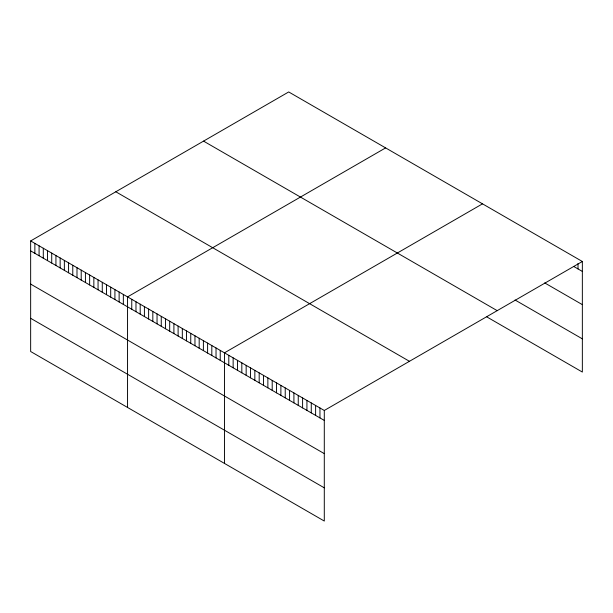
<?xml version="1.0" encoding="UTF-8"?>
<svg xmlns="http://www.w3.org/2000/svg" width="613" height="613" viewBox="0 0 613 613"><rect width="100%" height="100%" fill="white"/><g stroke="black" fill="none" stroke-linecap="round" stroke-linejoin="round"><path stroke-width="0.92" d="M30.65 240.94L324.292 410.472L324.292 521.05L30.65 351.51L30.65 240.94L288.708 91.95L582.35 261.49L582.35 372.06L486.852 316.921M385.608 147.902L127.55 296.884L127.55 407.461M482.508 203.845L224.458 352.835L224.458 463.405M324.292 410.472L582.35 261.49M573.668 266.425L582.35 271.436M544.727 282.922L582.35 304.638M515.066 300.01L582.35 338.851M203.547 141.12L497.189 310.653M115.811 191.777L409.453 361.31M30.65 250.886L324.292 420.418M30.65 284.095L324.292 453.628M30.65 318.308L324.292 487.841M578.005 263.506L578.005 268.931M319.955 407.967L319.955 417.913M315.611 405.461L315.611 415.407M311.274 402.956L311.274 412.901M306.929 400.45L306.929 410.396M302.592 397.944L302.592 407.89M298.247 395.439L298.247 405.385M293.911 392.933L293.911 402.879M289.566 390.427L289.566 400.373M285.229 387.922L285.229 397.868M280.884 385.416L280.884 395.362M276.547 382.903L276.547 392.856M272.203 380.397L272.203 390.351M267.866 377.892L267.866 387.845M263.521 375.386L263.521 385.339M259.184 372.88L259.184 382.826M254.839 370.375L254.839 380.321M250.502 367.869L250.502 377.815M246.158 365.363L246.158 375.309M241.821 362.858L241.821 372.804M237.476 360.352L237.476 370.298M233.139 357.846L233.139 367.792M228.795 355.341L228.795 365.287M220.243 350.398L220.243 360.344M216.029 347.969L216.029 357.915M211.814 345.533L211.814 355.486M207.6 343.104L207.6 353.05M203.393 340.667L203.393 350.621M199.179 338.238L199.179 348.184M194.965 335.809L194.965 345.755M190.75 333.372L190.75 343.318M186.536 330.943L186.536 340.889M182.322 328.507L182.322 338.453M178.107 326.078L178.107 336.024M173.9 323.641L173.9 333.595M169.686 321.212L169.686 331.158M165.472 318.775L165.472 328.729M161.257 316.346L161.257 326.292M157.043 313.917L157.043 323.863M152.829 311.481L152.829 321.427M148.622 309.052L148.622 318.998M144.407 306.615L144.407 316.561M140.193 304.186L140.193 314.132M135.979 301.749L135.979 311.703M131.764 299.32L131.764 309.266M123.343 294.455L123.343 304.4M119.129 292.018L119.129 301.971M114.915 289.589L114.915 299.535M110.7 287.16L110.7 297.106M106.486 284.723L106.486 294.669M102.271 282.294L102.271 292.24M98.057 279.857L98.057 289.803M93.85 277.428L93.85 287.374M89.636 274.992L89.636 284.945M85.422 272.563L85.422 282.509M81.207 270.126L81.207 280.08M76.993 267.697L76.993 277.643M72.778 265.268L72.778 275.214M68.572 262.831L68.572 272.777M64.357 260.402L64.357 270.348M60.143 257.966L60.143 267.912M55.929 255.537L55.929 265.483M51.714 253.1L51.714 263.054M47.5 250.671L47.5 260.617M43.293 248.234L43.293 258.188M39.079 245.805L39.079 255.751M34.864 243.376L34.864 253.322"/></g></svg>
